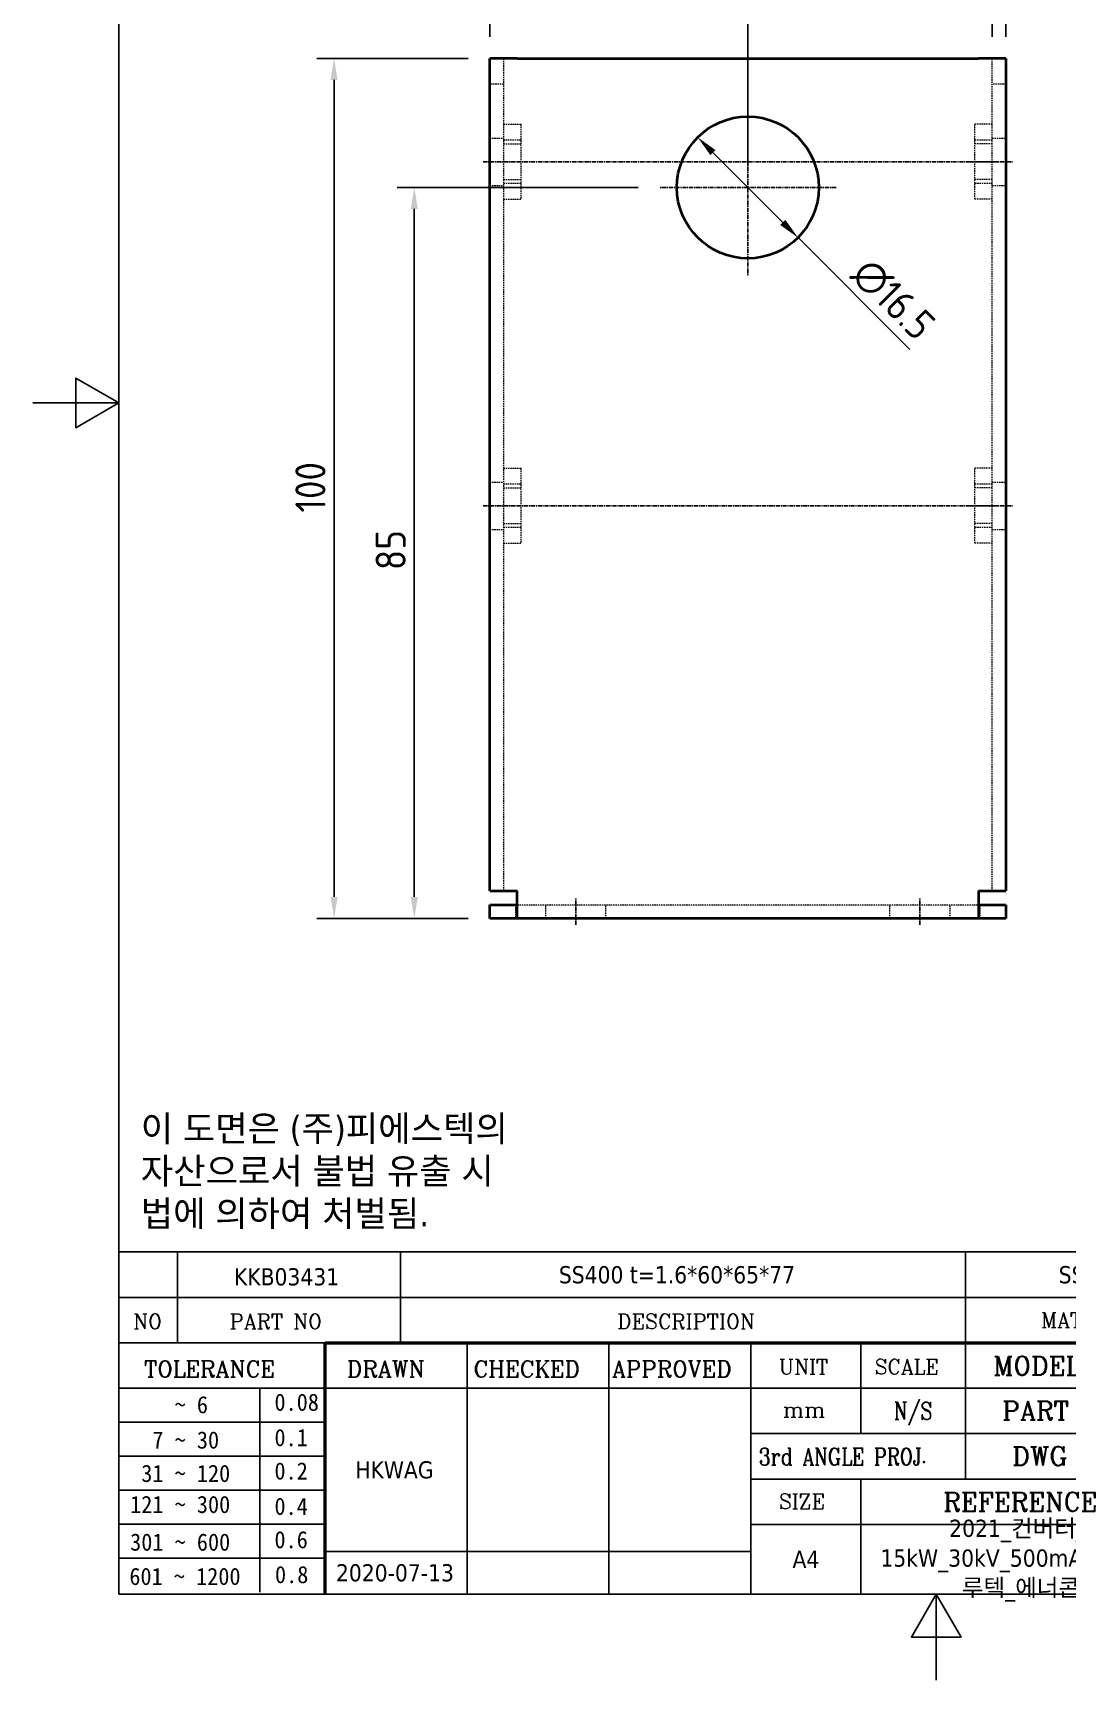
# Model space of a CAD drawing. Header units: millimetres. Extents: x 0 to 210, y 0 to 297.
# Drawn here: x 0 to 120.2, y 0 to 191.5 of the extents above; entities that cross this region are included whole.
import ezdxf
from ezdxf.enums import TextEntityAlignment as Align

# ---------------------------------------------------------------- set-up
doc = ezdxf.new("R2010")
doc.units = ezdxf.units.MM
doc.linetypes.add('CHAIN', pattern=[0.7087, 0.4724, -0.0591, 0.1181, -0.0591])
doc.linetypes.add('DASHED', pattern=[0.2067, 0.1654, -0.0413])
doc.layers.get('0').update_dxf_attribs({"color": 3, "lineweight": 25, "true_color": 0x00ff00})
for name, color, linetype, lineweight, true_color in [('가려진 것(ISO)', 2, 'DASHED', 18, 0xffff00), ('가시적인 것(ISO)', 3, 'Continuous', 40, 0x00ff00), ('기호(ISO)', 5, 'Continuous', 25, 0x0000ff), ('제목(ISO)', 5, 'Continuous', 50, 0x0000ff), ('중심 표식(ISO)', 1, 'Continuous', 25, 0xff0000), ('중심선(ISO)', 1, 'Continuous', 25, 0xff0000), ('치수(ISO)', 2, 'Continuous', 25, 0xffff00)]:
    doc.layers.add(name, color=color, linetype=linetype, lineweight=lineweight, true_color=true_color)
doc.layers.add('경계(ISO)', color=7, linetype='Continuous', lineweight=25)
doc.styles.add('HAN_291', font='')
doc.styles.add('RC_284', font='ROMANC.shx')
doc.styles.add('RC_287', font='ROMANC.shx')
doc.styles.add('RC_292', font='ROMANC.shx')
doc.styles.add('문자 텍스트_PSTEK_POSCO', font='isocp.shx')
doc.styles.add('치수 텍스트_PSTEK_POSCO', font='isocp.shx')
doc.styles.add('텍스트 스타일198', font='tahoma.ttf')
doc.styles.add('텍스트 스타일333', font='ROMANC.shx', dxfattribs={"width": 0.800000011920929})
doc.styles.get('HAN_291').set_extended_font_data('GulimChe')
doc.dimstyles.new('치수_PSTEK_POSCO', dxfattribs={"dimtxt": 3.5, "dimasz": 2.5, "dimexe": 2, "dimexo": 2.5, "dimgap": 1, "dimtad": 1, "dimrnd": 1e-08, "dimdsep": 46, "dimtxsty": '치수 텍스트_PSTEK_POSCO', "dimcen": 0.09, "dimdle": 10, "dimclrd": 7, "dimclre": 7, "dimclrt": 2, "dimadec": 1, "dimazin": 2, "dimtfac": 1, "dimtmove": 0, "dimatfit": 3, "dimfxl": 1, "dimtolj": 1, "dimlwd": -1, "dimlwe": -1, "dimarcsym": 0})

# ---------------------------------------------------------------- blocks, each defined once
blk = doc.blocks.new('경계 Default Border')
at = {"layer": '경계(ISO)', "flags": 128}
for points in [[(10, 10), (10, 287.0000076293945), (200, 287.0000076293945), (200, 10), (10, 10)], [(0, 148.5000038146973), (10, 148.5000038146973), (5, 151.3867473602295), (5, 145.6132507324219), (10, 148.5000038146973)], [(105, 0), (105, 10), (102.1132469177246, 5), (107.8867530822754, 5), (105, 10)]]:
    blk.add_lwpolyline(points, dxfattribs=at)
blk = doc.blocks.new('제목 블록 PSTEK')
at = {"color": 180, "true_color": 0x3f00ff}
for p, q in [((182.475792979055, 11.79100474011392), (182.4757929790549, 51.56524660363496)), ((182.4757929790549, 51.56524660363496), (372.4757929537551, 51.56524660363496)), ((189.2651435055721, 51.56524660363496), (189.2651435055722, 41.00524660363494)), ((215.2152739891528, 41.00524660363494), (215.2152739891528, 51.56524660363496)), ((280.8758854511282, 51.56524660363496), (280.8758854511282, 41.00524660363494)), ((182.475792979055, 46.2852466036349), (372.4757929537551, 46.28524660363492)), ((182.475792979055, 41.00524660363493), (206.451475290024, 41.00524660363493)), ((222.9401812389276, 11.79100474011392), (222.9401812389276, 41.00524660363494)), ((239.4288871878316, 11.79100474011392), (239.4288871878316, 41.00524660363494)), ((255.9175931367356, 11.79100474011392), (255.9175931367356, 41.00524660363494)), ((268.6918866058747, 41.00524660363494), (268.6918866058747, 30.44524660363498)), ((280.8758854511282, 41.00524660363494), (280.8758854511282, 25.16524660363502)), ((182.475792979055, 35.72524660363497), (206.451475290024, 35.72524660363497)), ((198.8621818849491, 12.02524660363491), (198.8621818849491, 35.72524660363497)), ((206.451475290024, 35.72524660363497), (372.4757929537551, 35.72524660363497)), ((182.475792979055, 31.77524660363492), (206.451475290024, 31.77524660363492)), ((255.917593136736, 30.44524660363498), (372.4757929537552, 30.44524660363501)), ((182.475792979055, 27.82524660363487), (206.451475290024, 27.82524660363487)), ((255.9175931367359, 25.16524660363502), (372.4757929537552, 25.165246603635)), ((268.6918866058744, 25.16524660363502), (268.6918866058744, 11.79100474011392)), ((182.475792979055, 23.87524660363505), (206.451475290024, 23.87524660363505)), ((182.475792979055, 19.92524660363478), (206.451475290024, 19.92524660363478)), ((255.9175931367359, 19.88524660363481), (310.0881549537553, 19.88524660363481)), ((182.475792979055, 15.97524660363496), (206.451475290024, 15.97524660363496)), ((206.451475290024, 16.74100474011396), (255.9175931367359, 16.74100474011396)), ((182.475792979055, 11.79100474011392), (372.4757929537551, 11.79100474011389))]:
    blk.add_line(p, q, dxfattribs=at)
at = {"color": 7, "lineweight": 50}
for p, q in [((206.4514752900237, 11.79100474011392), (206.4514752900237, 41.00524660363494)), ((206.451475290024, 41.00524660363494), (372.4757929537551, 41.00524660363496))]:
    blk.add_line(p, q, dxfattribs=at)
at = {"layer": '제목(ISO)', "lineweight": 18}
blk.add_line((182.475792979055, 35.72500474011393), (182.475792979055, 11.79100474011392), dxfattribs=at)
at = {"color": 2, "true_color": 0xffff00}
for s, height, style, p in [('NO', 1.742399930953979, 'RC_284', (184.135398793432, 42.62317362549192)), ('PART NO', 1.742399930953979, 'RC_284', (195.3359407378685, 42.62317362549192)), ('DESCRIPTION', 1.742399930953979, 'RC_284', (240.4025565652523, 42.62317362549192)), (' TOLERANCE', 1.899999976158142, 'RC_287', (184.0872874387979, 37.00893196870329)), ('DRAWN', 1.899999976158142, 'RC_287', (208.9766620976279, 37.00893196870329)), ('CHECKED', 1.899999976158142, 'RC_287', (223.6856844514997, 37.00893196870329)), ('APPROVED', 1.899999976158142, 'RC_287', (239.7795453577791, 37.00893196870329)), ('UNIT', 1.742399930953979, 'RC_284', (259.1652673287452, 37.34317362549218)), ('SCALE', 1.742399930953979, 'RC_284', (270.2934779252897, 37.34317362549218)), ('MODEL NAME', 2.178000062704086, 'RC_292', (284.096330289083, 37.25462520371384)), ('    ~ 6', 2.000000029802322, 'HAN_291', (183.7721304966814, 32.8176515608431)), ('0.08', 2.000000029802322, 'HAN_291', (200.5467345600617, 33.09873600004101)), ('mm', 1.742399930953979, 'RC_284', (259.6505418159997, 32.3543089683787)), ('PART NAME', 2.178000062704086, 'RC_292', (285.1416959765849, 32.03045329421792)), ('  7 ~ 30', 2.000000029802322, 'HAN_291', (183.7721304966814, 28.70538114822415)), ('0.1', 2.000000029802322, 'HAN_291', (200.5467345600617, 28.98646558742206)), (' DWG NO.', 2.178000062704086, 'RC_292', (284.8124284083233, 26.75045329421772)), ('0.2', 2.000000029802322, 'HAN_291', (200.5467345600617, 25.10736625836028)), (' 31 ~ 120', 2.000000029802322, 'HAN_291', (183.7721304966814, 24.82628181916237)), ('121 ~ 300', 2.000000029802322, 'HAN_291', (183.7721304966814, 21.21401206133254)), ('SIZE', 1.742399930953979, 'RC_284', (259.1652673287452, 21.69497768947366)), ('REFERENCE', 2.178000062704086, 'RC_292', (278.2741065029841, 21.43214925458022)), ('0.4', 2.000000029802322, 'HAN_291', (200.5467345600617, 20.99509650053045)), ('301 ~ 600', 2.000000029802322, 'HAN_291', (183.7721304966814, 16.83491273227077)), ('0.6', 2.000000029802322, 'HAN_291', (200.5467345600617, 17.11599717146868)), ('601 ~ 1200', 2.000000029802322, 'HAN_291', (183.6802025156883, 12.84759660881125)), ('0.8', 2.000000029802322, 'HAN_291', (200.6097246063884, 13.05732192299702))]:
    blk.add_text(s, height=height, dxfattribs=dict(at, style=style)).set_placement(p)
at = {"color": 2, "true_color": 0xffff00, "style": 'RC_284'}
blk.add_text('MATERIAL', height=1.742399930953979, dxfattribs=at).set_placement((295.4820202024417, 43.64524660363492), align=Align.MIDDLE_CENTER)
at = {"color": 7, "style": '텍스트 스타일333', "width": 0.7999999523162842}
blk.add_text('N/S', height=2.000000029802322, dxfattribs=at).set_placement((274.7838860285014, 33.08524660363496), align=Align.MIDDLE_CENTER)
at = {"color": 2, "true_color": 0xffff00, "style": '텍스트 스타일333', "width": 0.7999999523162842}
blk.add_text('3rd ANGLE PROJ.', height=2.000000029802322, dxfattribs=at).set_placement((256.8430306642954, 26.76148381654429))
at = {"layer": '제목(ISO)', "color": 7, "style": '텍스트 스타일198'}
for tag, p in [('부품_번호_001', (195.8461147530121, 47.68004260673702)), ('설명_001', (233.6058338453432, 47.92313016004889)), ('재질_001', (291.700959055687, 47.92591818687281)), ("3._Q'TY_001", (312.7051684940307, 47.92188863680521)), ('4._COLOR_001', (319.4395155511755, 47.94788311323986)), ('질량\\P3;_001', (350.3046145979153, 48.1643332325385)), ('1._MODEL_NAME_001', (326.7684841840689, 37.52172745615292)), ('제목_001', (335.5349605824892, 32.12134217035067)), ('부품_번호_001', (334.505355006244, 26.8052465951949)), ('설계자_001', (209.9396160013646, 25.23446884679021)), ('프로젝트_001', (278.9744245225954, 18.43951439740151)), ('작성_날짜_001', (207.6944850220393, 13.26600473167383)), ('시트_크기_001', (260.7634369704525, 14.8381256569732)), ('프로젝트_002', (270.9791918143218, 14.97568842208535)), ('프로젝트_003', (280.4473441481205, 11.5491460676562))]:
    blk.add_attdef(tag, p, '', height=2.000000029802322, dxfattribs=at)
for tag, p in [('점검자', (231.1845342133799, 26.23312567187446)), ('엔지니어링_승인자', (247.673240162284, 26.23312567187446)), ('점검_날짜', (231.1845342133799, 14.26600474011394)), ('엔지니어링_승인_날짜', (247.6732401622839, 14.26600474011394))]:
    blk.add_attdef(tag, text='', height=2.000000029802322, dxfattribs=at).set_placement(p, align=Align.MIDDLE_CENTER)
blk = doc.blocks.new('*D22')
at = {"layer": 'Defpoints', "color": 0, "transparency": 16777216}
for p in [(44.32579218876629, 173.5542566033217), (72.84493647673719, 173.5542566033217), (53.09493647673718, 88.55425660332165)]:
    blk.add_point(p, dxfattribs=at)
at = {"layer": '치수(ISO)', "color": 7, "transparency": 16777216}
for p, q in [((70.34493647673719, 173.5542566033217), (42.32579218876629, 173.5542566033217)), ((44.32579218876628, 91.05425660332165), (44.32579218876629, 171.0542566033217)), ((50.59493647673718, 88.55425660332165), (42.32579218876628, 88.55425660332165))]:
    blk.add_line(p, q, dxfattribs=at)
for points in [[(43.90912552209963, 171.0542566033217), (44.74245885543296, 171.0542566033217), (44.32579218876629, 173.5542566033217)], [(43.90912552209961, 91.05425660332165), (44.74245885543294, 91.05425660332165), (44.32579218876628, 88.55425660332165)]]:
    blk.add_solid(points, dxfattribs=at)
at = {"layer": '치수(ISO)', "color": 2, "transparency": 16777216, "insert": (41.57579218876626, 129.0567692299064), "char_height": 3.5, "attachment_point": 4, "rotation": 90, "style": '치수 텍스트_PSTEK_POSCO'}
blk.add_mtext('\\A1;85', dxfattribs=at)
blk = doc.blocks.new('*D23')
at = {"layer": 'Defpoints', "color": 0, "transparency": 16777216}
for p in [(35.00139393687673, 188.5542566033217), (53.09493647673719, 188.5542566033217), (53.09493647673718, 88.55425660332165)]:
    blk.add_point(p, dxfattribs=at)
at = {"layer": '치수(ISO)', "color": 7, "transparency": 16777216}
for p, q in [((50.59493647673719, 188.5542566033217), (33.00139393687673, 188.5542566033217)), ((35.00139393687671, 91.05425660332165), (35.00139393687673, 186.0542566033217)), ((50.59493647673718, 88.55425660332165), (33.00139393687671, 88.55425660332165))]:
    blk.add_line(p, q, dxfattribs=at)
for points in [[(34.58472727021007, 186.0542566033217), (35.4180606035434, 186.0542566033217), (35.00139393687673, 188.5542566033217)], [(34.58472727021005, 91.05425660332165), (35.41806060354337, 91.05425660332165), (35.00139393687671, 88.55425660332165)]]:
    blk.add_solid(points, dxfattribs=at)
at = {"layer": '치수(ISO)', "color": 2, "transparency": 16777216, "insert": (32.2513939368767, 135.7528786505657), "char_height": 3.5, "attachment_point": 4, "rotation": 90, "style": '치수 텍스트_PSTEK_POSCO'}
blk.add_mtext('\\A1;100', dxfattribs=at)
blk = doc.blocks.new('*D32')
at = {"layer": 'Defpoints', "color": 0, "transparency": 16777216}
for p in [(113.0949364767372, 198.5542566033217), (111.4949364767372, 188.5542566033217), (113.0949364767372, 188.5542566033217)]:
    blk.add_point(p, dxfattribs=at)
at = {"layer": '치수(ISO)', "color": 7, "transparency": 16777216}
for p, q in [((111.4949364767372, 191.0542566033217), (111.4949364767372, 200.5542566033217)), ((113.0949364767372, 191.0542566033217), (113.0949364767372, 200.5542566033217)), ((108.9949364767372, 198.5542566033217), (106.4949364767372, 198.5542566033217)), ((111.4949364767372, 198.5542566033217), (113.0949364767372, 198.5542566033217)), ((115.5949364767372, 198.5542566033217), (118.0949364767372, 198.5542566033217))]:
    blk.add_line(p, q, dxfattribs=at)
for points in [[(108.9949364767372, 198.9709232699883), (108.9949364767372, 198.137589936655), (111.4949364767372, 198.5542566033217)], [(115.5949364767372, 198.9709232699883), (115.5949364767372, 198.137589936655), (113.0949364767372, 198.5542566033217)]]:
    blk.add_solid(points, dxfattribs=at)
at = {"layer": '치수(ISO)', "color": 2, "transparency": 16777216, "insert": (110.1081254531152, 201.3042566033217), "char_height": 3.5, "attachment_point": 4, "style": '치수 텍스트_PSTEK_POSCO'}
blk.add_mtext('\\A1;1.6', dxfattribs=at)
blk = doc.blocks.new('*D36')
at = {"layer": 'Defpoints', "color": 0, "transparency": 16777216}
for p in [(77.2613055319473, 179.3878875481098), (88.92856742152708, 167.7206256585335)]:
    blk.add_point(p, dxfattribs=at)
at = {"layer": '치수(ISO)', "color": 7, "transparency": 16777216}
for p, q in [((79.02907248491393, 177.6201205951437), (87.16080046856044, 169.4883926114996)), ((88.92856742152708, 167.7206256585335), (101.9284881787417, 154.7207049013227))]:
    blk.add_line(p, q, dxfattribs=at)
for points in [[(79.32370031040828, 177.9147484206381), (78.7344446594196, 177.3254927696493), (77.2613055319473, 179.3878875481098)], [(87.4554282940548, 169.783020436994), (86.86617264306611, 169.1937647860051), (88.92856742152708, 167.7206256585335)]]:
    blk.add_solid(points, dxfattribs=at)
at = {"layer": '치수(ISO)', "color": 2, "transparency": 16777216, "insert": (96.13376596360385, 164.4045144129843), "char_height": 3.5, "attachment_point": 4, "rotation": 315.0000000000085, "style": '치수 텍스트_PSTEK_POSCO'}
blk.add_mtext('\\A1;∅16.5', dxfattribs=at)
blk = doc.blocks.new('*D37')
at = {"layer": 'Defpoints', "color": 0, "transparency": 16777216}
for p in [(83.09493647673719, 199.4330300540686), (53.09493647673719, 188.5542566033217), (83.09493647673719, 173.5542566033217)]:
    blk.add_point(p, dxfattribs=at)
at = {"layer": '치수(ISO)', "color": 7, "transparency": 16777216}
for p, q in [((53.09493647673719, 191.0542566033217), (53.09493647673719, 201.4330300540686)), ((83.09493647673719, 176.0542566033217), (83.09493647673719, 201.4330300540686)), ((55.59493647673719, 199.4330300540686), (80.59493647673719, 199.4330300540686))]:
    blk.add_line(p, q, dxfattribs=at)
for points in [[(55.59493647673719, 199.8496967207352), (55.59493647673719, 199.0163633874019), (53.09493647673719, 199.4330300540686)], [(80.59493647673719, 199.8496967207352), (80.59493647673719, 199.0163633874019), (83.09493647673719, 199.4330300540686)]]:
    blk.add_solid(points, dxfattribs=at)
at = {"layer": '치수(ISO)', "color": 2, "transparency": 16777216, "insert": (66.16855852398129, 202.1830300540686), "char_height": 3.5, "attachment_point": 4, "style": '치수 텍스트_PSTEK_POSCO'}
blk.add_mtext('\\A1;30', dxfattribs=at)

msp = doc.modelspace()

# ---------------------------------------------------------------- linework, layer by layer
at = {"layer": '가려진 것(ISO)'}
for p, q in [((54.69493647673719, 188.5542566033217), (54.69493647673719, 91.75425660332165)), ((111.4949364767372, 91.75425660332165), (111.4949364767372, 188.5542566033217)), ((54.69493647673719, 185.5542566033216), (53.09493647673719, 185.5542566033216)), ((113.0949364767372, 185.5542566033216), (111.4949364767372, 185.5542566033216)), ((54.69493647673719, 180.9042566033216), (56.69493647673719, 180.9042566033216)), ((56.69493647673719, 180.9042566033216), (56.69493647673719, 172.2042566033217)), ((109.4949364767372, 172.2042566033217), (109.4949364767372, 180.9042566033216)), ((111.4949364767372, 180.9042566033216), (109.4949364767372, 180.9042566033216)), ((53.09493647673719, 179.3042566033216), (54.69493647673719, 179.3042566033216)), ((56.69493647673719, 179.0542566033216), (54.69493647673719, 179.0542566033216)), ((54.69493647673719, 178.6212566033217), (56.69493647673719, 178.6212566033217)), ((111.4949364767372, 179.0542566033216), (109.4949364767372, 179.0542566033216)), ((111.4949364767372, 178.6212566033217), (109.4949364767372, 178.6212566033217)), ((111.4949364767372, 179.3042566033216), (113.0949364767372, 179.3042566033216)), ((54.69493647673719, 174.4872566033217), (56.69493647673719, 174.4872566033217)), ((111.4949364767372, 174.4872566033217), (109.4949364767372, 174.4872566033217)), ((53.09493647673719, 173.8042566033216), (54.69493647673719, 173.8042566033216)), ((54.69493647673719, 174.0542566033216), (56.69493647673719, 174.0542566033216)), ((109.4949364767372, 174.0542566033216), (111.4949364767372, 174.0542566033216)), ((111.4949364767372, 173.8042566033216), (113.0949364767372, 173.8042566033216)), ((54.69493647673719, 172.2042566033217), (56.69493647673719, 172.2042566033217)), ((111.4949364767372, 172.2042566033217), (109.4949364767372, 172.2042566033217)), ((54.69493647673719, 140.9042566033216), (56.69493647673719, 140.9042566033216)), ((56.69493647673719, 140.9042566033216), (56.69493647673719, 132.2042566033217)), ((109.4949364767372, 132.2042566033217), (109.4949364767372, 140.9042566033216)), ((111.4949364767372, 140.9042566033216), (109.4949364767372, 140.9042566033216)), ((53.09493647673719, 139.3042566033216), (54.69493647673719, 139.3042566033216)), ((56.69493647673719, 139.0542566033216), (54.69493647673719, 139.0542566033216)), ((54.69493647673719, 138.6212566033217), (56.69493647673719, 138.6212566033217)), ((111.4949364767372, 139.0542566033217), (109.4949364767372, 139.0542566033217)), ((111.4949364767372, 138.6212566033217), (109.4949364767372, 138.6212566033217)), ((111.4949364767372, 139.3042566033216), (113.0949364767372, 139.3042566033216)), ((54.69493647673719, 134.4872566033217), (56.69493647673719, 134.4872566033217)), ((111.4949364767372, 134.4872566033217), (109.4949364767372, 134.4872566033217)), ((53.09493647673719, 133.8042566033216), (54.69493647673719, 133.8042566033216)), ((54.69493647673719, 134.0542566033216), (56.69493647673719, 134.0542566033216)), ((54.69493647673719, 132.2042566033217), (56.69493647673719, 132.2042566033217)), ((109.4949364767372, 134.0542566033217), (111.4949364767372, 134.0542566033217)), ((111.4949364767372, 132.2042566033217), (109.4949364767372, 132.2042566033217)), ((111.4949364767372, 133.8042566033216), (113.0949364767372, 133.8042566033216)), ((56.09493647673717, 90.15425660332164), (56.09493647673717, 88.55425660332165)), ((56.2949364767372, 90.15425660332164), (109.8949364767372, 90.15425660332164)), ((59.59493647673719, 88.55425660332165), (59.59493647673719, 90.15425660332164)), ((66.59493647673719, 88.55425660332165), (66.59493647673719, 90.15425660332164)), ((99.59493647673719, 88.55425660332165), (99.59493647673719, 90.15425660332164)), ((106.5949364767372, 88.55425660332165), (106.5949364767372, 90.15425660332164)), ((110.0949364767372, 88.55425660332165), (110.0949364767372, 90.15425660332164))]:
    msp.add_line(p, q, dxfattribs=at)
at = {"layer": '가시적인 것(ISO)'}
for p, q in [((53.09493647673719, 91.75425660332165), (53.09493647673719, 188.5542566033217)), ((56.2949364767372, 188.5542566033217), (53.09493647673719, 188.5542566033217)), ((56.2949364767372, 188.5542566033217), (109.8949364767372, 188.5542566033217)), ((113.0949364767372, 188.5542566033217), (109.8949364767372, 188.5542566033217)), ((113.0949364767372, 188.5542566033217), (113.0949364767372, 91.75425660332165)), ((53.09493647673719, 91.75425660332165), (56.2949364767372, 91.75425660332165)), ((53.09493647673719, 88.55425660332165), (53.09493647673719, 90.15425660332164)), ((53.09493647673719, 90.15425660332164), (56.2949364767372, 90.15425660332164)), ((56.29493647673719, 88.55425660332165), (56.29493647673719, 91.75425660332165)), ((109.8949364767372, 91.75425660332165), (113.0949364767372, 91.75425660332165)), ((109.8949364767372, 91.75425660332165), (109.8949364767372, 88.55425660332165)), ((109.8949364767372, 90.15425660332164), (113.0949364767372, 90.15425660332164)), ((113.0949364767372, 90.15425660332164), (113.0949364767372, 88.55425660332165)), ((56.2949364767372, 88.55425660332165), (53.09493647673719, 88.55425660332165)), ((109.8949364767372, 88.55425660332165), (56.29493647673719, 88.55425660332165)), ((113.0949364767372, 88.55425660332165), (109.8949364767372, 88.55425660332165))]:
    msp.add_line(p, q, dxfattribs=at)
msp.add_circle((83.09493647673719, 173.5542566033217), 8.25, dxfattribs=at)
at = {"layer": '중심 표식(ISO)', "linetype": 'CHAIN'}
for p, q in [((83.09493647673719, 183.8042566033216), (83.09493647673719, 163.3042566033217)), ((93.34493647673719, 173.5542566033217), (72.84493647673719, 173.5542566033217))]:
    msp.add_line(p, q, dxfattribs=at)
at = {"layer": '중심선(ISO)', "linetype": 'CHAIN'}
for p, q in [((52.34493647673717, 176.5542566033216), (113.8449364767372, 176.5542566033216)), ((53.94493647673718, 176.5542566033216), (57.44493647673718, 176.5542566033216)), ((112.2449364767372, 176.5542566033216), (108.7449364767372, 176.5542566033216)), ((52.34493647673717, 136.5542566033216), (113.8449364767372, 136.5542566033216)), ((53.94493647673718, 136.5542566033216), (57.44493647673718, 136.5542566033216)), ((112.2449364767372, 136.5542566033217), (108.7449364767372, 136.5542566033217)), ((63.09493647673718, 87.80425660332165), (63.09493647673718, 90.90425660332164)), ((103.0949364767372, 87.80425660332165), (103.0949364767372, 90.90425660332164))]:
    msp.add_line(p, q, dxfattribs=at)

# ---------------------------------------------------------------- block references
msp.add_blockref('경계 Default Border', (0, 0))
ref = msp.add_blockref('제목 블록 PSTEK', (-172.4757929537552, -1.791004740113895))
ref.add_attrib('설계자_001', 'HKWAG', (37.4638230476094, 23.44346410667632), dxfattribs={"layer": '제목(ISO)', "color": 7, "height": 2.000000029802322, "style": '텍스트 스타일198'})
ref.add_attrib('프로젝트_001', '2021_컨버터_DC', (106.4986315688402, 16.64850965728762), dxfattribs={"layer": '제목(ISO)', "color": 7, "height": 2.000000029802322, "style": '텍스트 스타일198'})
ref.add_attrib('시트_크기_001', 'A4', (88.28764401669724, 13.04712091685931), dxfattribs={"layer": '제목(ISO)', "color": 7, "height": 2.000000029802322, "style": '텍스트 스타일198'})
ref.add_attrib('작성_날짜_001', '2020-07-13', (35.21869206828416, 11.47499999155994), dxfattribs={"layer": '제목(ISO)', "color": 7, "height": 2.000000029802322, "style": '텍스트 스타일198'})
ref.add_attrib('재질_001', 'SS400', (119.2251661019319, 46.13491344675892), dxfattribs={"layer": '제목(ISO)', "color": 7, "height": 2.000000029802322, "style": '텍스트 스타일198'})
ref.add_attrib('설명_001', 'SS400 t=1.6*60*65*77', (61.13004089158802, 46.132125419935), dxfattribs={"layer": '제목(ISO)', "color": 7, "height": 2.000000029802322, "style": '텍스트 스타일198'})
ref.add_attrib('부품_번호_001', 'KKB03431', (23.37032179925689, 45.88903786662313), dxfattribs={"layer": '제목(ISO)', "color": 7, "height": 2.000000029802322, "style": '텍스트 스타일198'})
ref.add_attrib('프로젝트_002', '15kW_30kV_500mA_피에스솔', (98.50339886056658, 13.18468368197146), dxfattribs={"layer": '제목(ISO)', "color": 7, "height": 2.000000029802322, "style": '텍스트 스타일198'})
ref.add_attrib('프로젝트_003', '루텍_에너콘스', (107.9715511943653, 9.758141327542308), dxfattribs={"layer": '제목(ISO)', "color": 7, "height": 2.000000029802322, "style": '텍스트 스타일198'})

# ---------------------------------------------------------------- texts
at = {"layer": '기호(ISO)', "color": 7, "insert": (12.5345017592702, 59.03223318725009), "char_height": 3.00000011920929, "width": 60.84077827472761, "attachment_point": 4, "line_spacing_factor": 0.9878842234611511, "style": '문자 텍스트_PSTEK_POSCO'}
msp.add_mtext('{\\fTahoma|b0|i0;\\H3.0000;이 도면은 (주)피에스텍의\\P자산으로서 불법 유출 시 \\P법에 의하여 처벌됨.}', dxfattribs=at)

# ---------------------------------------------------------------- dimensions: what is measured, and where the dimension line sits
at = {"layer": '치수(ISO)', "color": 7}
for base, p1, p2, override, picture, middle in [((83.09493647673719, 199.4330300540686), (53.09493647673719, 188.5542566033217), (83.09493647673719, 173.5542566033217), {"dimdec": 2, "dimtp": 0, "dimtm": -0, "dimtdec": 2, "dimtofl": 0, "dimatfit": 1}, '*D37', (68.09493647673719, 199.4330300540686)), ((113.0949364767372, 198.5542566033217), (111.4949364767372, 188.5542566033217), (113.0949364767372, 188.5542566033217), {"dimdec": 2, "dimtp": 0, "dimtm": -0, "dimtdec": 2, "dimtofl": 1, "dimatfit": 1}, '*D32', (112.2949364767372, 198.5542566033217))]:
    dim = msp.add_linear_dim(base=base, p1=p1, p2=p2, dimstyle='치수_PSTEK_POSCO', override=override, dxfattribs=at)
    dim.commit()
    dim.dimension.update_dxf_attribs({"geometry": picture, "text_midpoint": middle, "dimtype": 160})
for base, p2, picture, middle in [((35.00139393687673, 188.5542566033217), (53.09493647673719, 188.5542566033217), '*D23', (35.0013939368767, 138.5542566033216)), ((44.32579218876629, 173.5542566033217), (72.84493647673719, 173.5542566033217), '*D22', (44.32579218876626, 131.0542566033216))]:
    dim = msp.add_linear_dim(base=base, p1=(53.09493647673718, 88.55425660332165), p2=p2, angle=90, dimstyle='치수_PSTEK_POSCO', override={"dimdec": 2, "dimtp": 0, "dimtm": -0, "dimtdec": 2, "dimtofl": 0, "dimatfit": 1}, dxfattribs=at)
    dim.commit()
    dim.dimension.update_dxf_attribs({"geometry": picture, "text_midpoint": middle, "dimtype": 160})
dim = msp.add_diameter_dim_2p(p1=(77.2613055319473, 179.3878875481098), p2=(88.92856742152708, 167.7206256585335), dimstyle='치수_PSTEK_POSCO', override={"dimdec": 2, "dimlfac": 0.9999999999999996, "dimtp": 0, "dimtm": -0, "dimtdec": 2, "dimatfit": 2}, dxfattribs=at)
dim.commit()
dim.dimension.update_dxf_attribs({"geometry": '*D36', "text_midpoint": (97.70530185644807, 158.9438912236151), "dimtype": 163})

doc.saveas('drawing.dxf')
